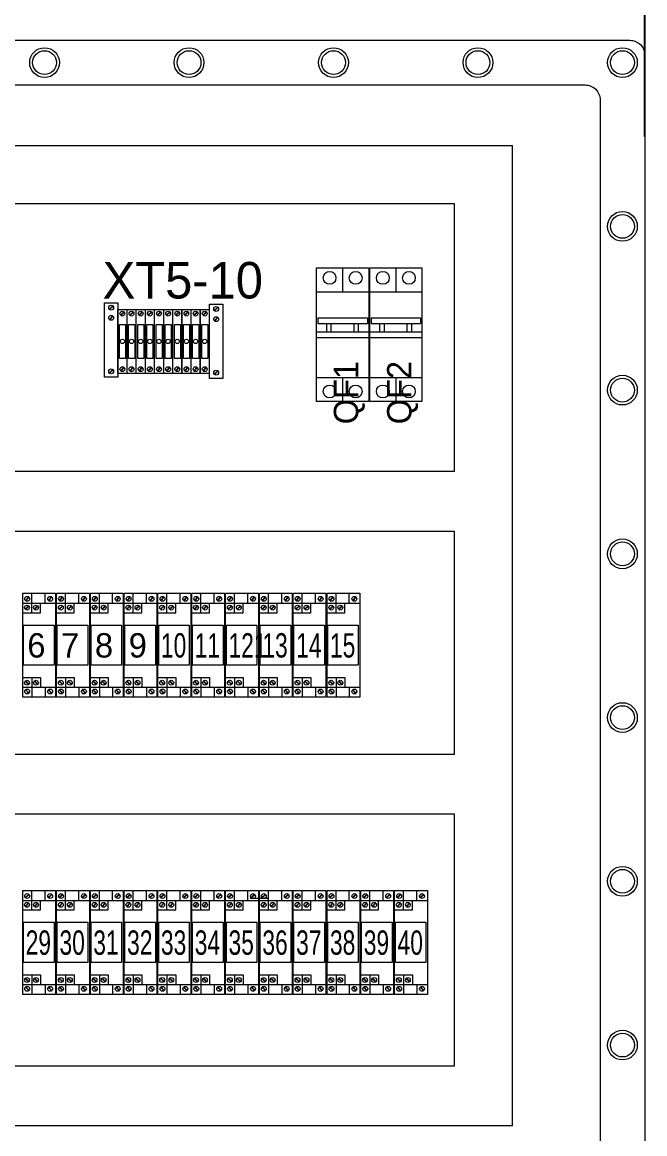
# Model space of a CAD drawing. Header units: millimetres. Extents: x 32721 to 103787, y 57624 to 127312.
# Drawn here: x 38949 to 39367, y 59210 to 59957 of the extents above; entities that cross this region are included whole.
import ezdxf

# ---------------------------------------------------------------- set-up
doc = ezdxf.new("R2010")
doc.units = ezdxf.units.MM
doc.header["$LTSCALE"] = 10
doc.header["$PDSIZE"] = -5
doc.layers.get('Defpoints').update_dxf_attribs({"lineweight": 18})
doc.layers.add('1轮廓实线层', color=7, linetype='Continuous', lineweight=18)
doc.layers.add('6文字层', color=3, linetype='Continuous', lineweight=18)
doc.styles.add('TH_GBDIM', font='SIMYOU.TTF', dxfattribs={"width": 0.8})
doc.styles.add('样式 1', font='SIMYOU.TTF', dxfattribs={"width": 0.75})
doc.dimstyles.new('TH_GBDIM', dxfattribs={"dimtxt": 3, "dimasz": 2.5, "dimexe": 2, "dimexo": 0, "dimgap": 1.5, "dimtad": 1, "dimdec": 1, "dimzin": 0, "dimdsep": 46, "dimtxsty": 'TH_GBDIM', "dimcen": 2.5, "dimdle": 5, "dimclrd": 4, "dimclre": 4, "dimclrt": 3, "dimadec": 0, "dimazin": 0, "dimtfac": 0.714286, "dimtdec": 1, "dimtmove": 0, "dimatfit": 3, "dimfxl": 1, "dimtolj": 1, "dimarcsym": 0})

# ---------------------------------------------------------------- blocks, each defined once
blk = doc.blocks.new('*D7')
at = {"layer": '1轮廓实线层', "color": 4, "linetype": 'Continuous', "lineweight": -2, "transparency": 16777216}
for p, q in [((37967.23, 59904.95), (37967.23, 60001.91)), ((37969.73, 59999.91), (39364.73, 59999.91)), ((39367.23, 59880.34), (39367.23, 60001.91))]:
    blk.add_line(p, q, dxfattribs=at)
at = {"layer": '1轮廓实线层', "color": 4, "transparency": 16777216}
for points in [[(37969.73, 60000.32), (37969.73, 59999.49), (37967.23, 59999.91)], [(39364.73, 60000.32), (39364.73, 59999.49), (39367.23, 59999.91)]]:
    blk.add_solid(points, dxfattribs=at)
at = {"layer": 'Defpoints', "color": 0, "transparency": 16777216}
for p in [(39367.23, 59999.91), (37967.23, 59904.95), (39367.23, 59880.34)]:
    blk.add_point(p, dxfattribs=at)
at = {"layer": '1轮廓实线层', "color": 3, "transparency": 16777216, "insert": (38667.23, 60026.41), "char_height": 50, "width": 322.6667, "attachment_point": 5, "style": 'TH_GBDIM'}
blk.add_mtext('\\A1;1400.0', dxfattribs=at)

msp = doc.modelspace()

# ---------------------------------------------------------------- linework, layer by layer
at = {"layer": '1轮廓实线层'}
for p, q in [((37977.23, 59944.95), (39357.23, 59944.95)), ((38007.23, 59914.95), (39327.23, 59914.95)), ((38056.01, 59874.21), (39278.44, 59874.21)), ((39278.44, 59215.68), (39278.44, 59874.21)), ((38095.03, 59835.22), (39239.42, 59835.22)), ((39239.42, 59655.21), (39239.42, 59835.22)), ((39146.86, 59792.19), (39164.36, 59792.19)), ((39146.86, 59702.19), (39146.86, 59792.19)), ((39164.36, 59792.19), (39181.86, 59792.19)), ((39164.36, 59792.19), (39164.36, 59776.04)), ((39181.86, 59792.19), (39181.86, 59702.19)), ((39182.62, 59792.19), (39200.12, 59792.19)), ((39182.62, 59702.19), (39182.62, 59792.19)), ((39200.12, 59792.19), (39217.62, 59792.19)), ((39200.12, 59792.19), (39200.12, 59776.04)), ((39217.62, 59792.19), (39217.62, 59702.19)), ((39146.86, 59776.04), (39181.86, 59776.04)), ((39182.62, 59776.04), (39217.62, 59776.04)), ((39147.77, 59758.6), (39180.96, 59758.6)), ((39147.77, 59758.6), (39147.77, 59754.64)), ((39147.77, 59754.64), (39180.96, 59754.64)), ((39153.68, 59749.17), (39153.68, 59754.64)), ((39156.7, 59749.17), (39156.7, 59754.64)), ((39172.03, 59749.17), (39172.03, 59754.64)), ((39175.04, 59749.17), (39175.04, 59754.64)), ((39180.96, 59758.6), (39180.96, 59754.64)), ((39183.52, 59758.6), (39216.71, 59758.6)), ((39183.52, 59758.6), (39183.52, 59754.64)), ((39183.52, 59754.64), (39216.71, 59754.64)), ((39189.44, 59749.17), (39189.44, 59754.64)), ((39192.45, 59749.17), (39192.45, 59754.64)), ((39207.78, 59749.17), (39207.78, 59754.64)), ((39210.8, 59749.17), (39210.8, 59754.64)), ((39216.71, 59758.6), (39216.71, 59754.64)), ((39146.86, 59749.17), (39181.86, 59749.17)), ((39182.62, 59749.17), (39217.62, 59749.17)), ((39146.86, 59745.21), (39181.86, 59745.21)), ((39182.62, 59745.21), (39217.62, 59745.21)), ((39146.86, 59718.34), (39181.86, 59718.34)), ((39164.36, 59718.34), (39164.36, 59702.19)), ((39182.62, 59718.34), (39217.62, 59718.34)), ((39200.12, 59718.34), (39200.12, 59702.19)), ((39164.36, 59702.19), (39146.86, 59702.19)), ((39181.86, 59702.19), (39164.36, 59702.19)), ((39200.12, 59702.19), (39182.62, 59702.19)), ((39217.62, 59702.19), (39200.12, 59702.19)), ((39239.42, 59655.21), (38095.03, 59655.21)), ((38095.01, 59615.21), (39239.44, 59615.21)), ((39239.44, 59465.21), (39239.44, 59615.21)), ((39239.44, 59465.21), (38095.01, 59465.21)), ((38095.01, 59425.21), (39239.44, 59425.21)), ((39239.44, 59255.67), (39239.44, 59425.21)), ((39239.44, 59255.67), (38095.01, 59255.67)), ((39278.44, 59215.68), (38056.01, 59215.68))]:
    msp.add_line(p, q, dxfattribs=at)
at = {"layer": '1轮廓实线层', "lineweight": 13}
for p, q in [((39004.48, 59768.58), (39013.48, 59768.58)), ((39004.48, 59718.58), (39004.48, 59768.58)), ((39013.48, 59768.58), (39013.48, 59718.58)), ((39007.73, 59764.31), (39010.03, 59766.61)), ((39007.93, 59764.11), (39010.23, 59766.41)), ((39013.48, 59764.18), (39019.48, 59764.18)), ((39013.48, 59721.18), (39013.48, 59764.18)), ((39015.23, 59760.28), (39017.53, 59762.58)), ((39015.43, 59760.08), (39017.73, 59762.38)), ((39019.48, 59764.18), (39019.48, 59721.18)), ((39019.62, 59764.18), (39025.62, 59764.18)), ((39019.62, 59721.18), (39019.62, 59764.18)), ((39021.37, 59760.28), (39023.67, 59762.58)), ((39021.57, 59760.08), (39023.87, 59762.38)), ((39025.62, 59764.18), (39025.62, 59721.18)), ((39025.76, 59764.18), (39031.76, 59764.18)), ((39025.76, 59721.18), (39025.76, 59764.18)), ((39027.52, 59760.28), (39029.81, 59762.58)), ((39027.72, 59760.08), (39030.01, 59762.38)), ((39031.76, 59764.18), (39031.76, 59721.18)), ((39031.91, 59764.18), (39037.91, 59764.18)), ((39031.91, 59721.18), (39031.91, 59764.18)), ((39033.66, 59760.28), (39035.96, 59762.58)), ((39033.86, 59760.08), (39036.16, 59762.38)), ((39037.91, 59764.18), (39037.91, 59721.18)), ((39038.05, 59764.18), (39044.05, 59764.18)), ((39038.05, 59721.18), (39038.05, 59764.18)), ((39039.8, 59760.28), (39042.1, 59762.58)), ((39040, 59760.08), (39042.3, 59762.38)), ((39044.05, 59764.18), (39044.05, 59721.18)), ((39044.2, 59764.18), (39050.2, 59764.18)), ((39044.2, 59721.18), (39044.2, 59764.18)), ((39045.95, 59760.28), (39048.24, 59762.58)), ((39046.15, 59760.08), (39048.45, 59762.38)), ((39050.2, 59764.18), (39050.2, 59721.18)), ((39050.34, 59764.18), (39056.34, 59764.18)), ((39050.34, 59721.18), (39050.34, 59764.18)), ((39052.09, 59760.28), (39054.39, 59762.58)), ((39052.29, 59760.08), (39054.59, 59762.38)), ((39056.34, 59764.18), (39056.34, 59721.18)), ((39056.48, 59764.18), (39062.48, 59764.18)), ((39056.48, 59721.18), (39056.48, 59764.18)), ((39058.23, 59760.28), (39060.53, 59762.58)), ((39058.43, 59760.08), (39060.73, 59762.38)), ((39062.48, 59764.18), (39062.48, 59721.18)), ((39062.63, 59764.18), (39068.63, 59764.18)), ((39062.63, 59721.18), (39062.63, 59764.18)), ((39064.38, 59760.28), (39066.67, 59762.58)), ((39064.58, 59760.08), (39066.88, 59762.38)), ((39068.63, 59764.18), (39068.63, 59721.18)), ((39068.77, 59764.18), (39074.77, 59764.18)), ((39068.77, 59721.18), (39068.77, 59764.18)), ((39070.52, 59760.28), (39072.82, 59762.58)), ((39070.72, 59760.08), (39073.02, 59762.38)), ((39074.77, 59764.18), (39074.77, 59721.18)), ((39074.91, 59767.68), (39083.91, 59767.68)), ((39074.91, 59717.68), (39074.91, 59767.68)), ((39074.91, 59721.18), (39074.91, 59764.18)), ((39078.16, 59763.41), (39080.46, 59765.71)), ((39078.36, 59763.21), (39080.66, 59765.51)), ((39083.91, 59767.68), (39083.91, 59717.68)), ((39007.73, 59757.44), (39010.03, 59759.74)), ((39007.93, 59757.24), (39010.23, 59759.54)), ((39078.16, 59756.54), (39080.46, 59758.84)), ((39078.36, 59756.34), (39080.66, 59758.64)), ((39007.73, 59721.49), (39010.03, 59723.79)), ((39007.93, 59721.29), (39010.23, 59723.59)), ((39015.23, 59722.99), (39017.53, 59725.28)), ((39015.43, 59722.78), (39017.73, 59725.08)), ((39021.37, 59722.99), (39023.67, 59725.28)), ((39021.57, 59722.78), (39023.87, 59725.08)), ((39027.52, 59722.99), (39029.81, 59725.28)), ((39027.72, 59722.78), (39030.01, 59725.08)), ((39033.66, 59722.99), (39035.96, 59725.28)), ((39033.86, 59722.78), (39036.16, 59725.08)), ((39039.8, 59722.99), (39042.1, 59725.28)), ((39040, 59722.78), (39042.3, 59725.08)), ((39045.95, 59722.99), (39048.24, 59725.28)), ((39046.15, 59722.78), (39048.45, 59725.08)), ((39052.09, 59722.99), (39054.39, 59725.28)), ((39052.29, 59722.78), (39054.59, 59725.08)), ((39058.23, 59722.99), (39060.53, 59725.28)), ((39058.43, 59722.78), (39060.73, 59725.08)), ((39064.38, 59722.99), (39066.67, 59725.28)), ((39064.58, 59722.78), (39066.88, 59725.08)), ((39070.52, 59722.99), (39072.82, 59725.28)), ((39070.72, 59722.78), (39073.02, 59725.08)), ((39013.48, 59718.58), (39004.48, 59718.58)), ((39019.48, 59721.18), (39013.48, 59721.18)), ((39025.62, 59721.18), (39019.62, 59721.18)), ((39031.76, 59721.18), (39025.76, 59721.18)), ((39037.91, 59721.18), (39031.91, 59721.18)), ((39044.05, 59721.18), (39038.05, 59721.18)), ((39050.2, 59721.18), (39044.2, 59721.18)), ((39056.34, 59721.18), (39050.34, 59721.18)), ((39062.48, 59721.18), (39056.48, 59721.18)), ((39068.63, 59721.18), (39062.63, 59721.18)), ((39074.77, 59721.18), (39068.77, 59721.18)), ((39083.91, 59717.68), (39074.91, 59717.68)), ((39078.16, 59720.6), (39080.46, 59722.89)), ((39078.36, 59720.39), (39080.66, 59722.69)), ((38949.59, 59573.59), (38971.59, 59573.59)), ((38949.59, 59503.59), (38949.59, 59573.59)), ((38949.59, 59566.75), (38971.59, 59566.75)), ((38951.32, 59568.68), (38953.62, 59570.98)), ((38951.52, 59568.48), (38953.82, 59570.77)), ((38955.62, 59567.9), (38955.62, 59573.59)), ((38955.62, 59560.4), (38955.62, 59567.9)), ((38961.46, 59560.4), (38961.46, 59566.75)), ((38964.54, 59566.75), (38964.54, 59573.59)), ((38966.7, 59568.68), (38969, 59570.98)), ((38966.9, 59568.48), (38969.2, 59570.77)), ((38971.59, 59573.59), (38971.59, 59503.59)), ((38972.29, 59573.59), (38994.29, 59573.59)), ((38972.29, 59503.59), (38972.29, 59573.59)), ((38972.29, 59566.75), (38994.29, 59566.75)), ((38974.02, 59568.68), (38976.32, 59570.98)), ((38974.22, 59568.48), (38976.52, 59570.77)), ((38978.32, 59567.9), (38978.32, 59573.59)), ((38978.32, 59560.4), (38978.32, 59567.9)), ((38984.16, 59560.4), (38984.16, 59566.75)), ((38987.24, 59566.75), (38987.24, 59573.59)), ((38989.4, 59568.68), (38991.7, 59570.98)), ((38989.6, 59568.48), (38991.9, 59570.77)), ((38994.29, 59573.59), (38994.29, 59503.59)), ((38994.99, 59573.59), (39016.99, 59573.59)), ((38994.99, 59503.59), (38994.99, 59573.59)), ((38994.99, 59566.75), (39016.99, 59566.75)), ((38996.72, 59568.68), (38999.02, 59570.98)), ((38996.92, 59568.48), (38999.22, 59570.77)), ((39001.02, 59567.9), (39001.02, 59573.59)), ((39001.02, 59560.4), (39001.02, 59567.9)), ((39006.86, 59560.4), (39006.86, 59566.75)), ((39009.94, 59566.75), (39009.94, 59573.59)), ((39012.1, 59568.68), (39014.4, 59570.98)), ((39012.3, 59568.48), (39014.6, 59570.77)), ((39016.99, 59573.59), (39016.99, 59503.59)), ((39017.69, 59573.59), (39039.69, 59573.59)), ((39017.69, 59503.59), (39017.69, 59573.59)), ((39017.69, 59566.75), (39039.69, 59566.75)), ((39019.42, 59568.68), (39021.72, 59570.98)), ((39019.62, 59568.48), (39021.92, 59570.77)), ((39023.72, 59567.9), (39023.72, 59573.59)), ((39023.72, 59560.4), (39023.72, 59567.9)), ((39029.56, 59560.4), (39029.56, 59566.75)), ((39032.64, 59566.75), (39032.64, 59573.59)), ((39034.8, 59568.68), (39037.1, 59570.98)), ((39035, 59568.48), (39037.3, 59570.77)), ((39039.69, 59573.59), (39039.69, 59503.59)), ((39040.39, 59573.59), (39062.39, 59573.59)), ((39040.39, 59503.59), (39040.39, 59573.59)), ((39040.39, 59566.75), (39062.39, 59566.75)), ((39042.12, 59568.68), (39044.42, 59570.98)), ((39042.32, 59568.48), (39044.62, 59570.77)), ((39046.42, 59567.9), (39046.42, 59573.59)), ((39046.42, 59560.4), (39046.42, 59567.9)), ((39052.26, 59560.4), (39052.26, 59566.75)), ((39055.34, 59566.75), (39055.34, 59573.59)), ((39057.5, 59568.68), (39059.8, 59570.98)), ((39057.71, 59568.48), (39060, 59570.77)), ((39062.39, 59573.59), (39062.39, 59503.59)), ((39063.09, 59573.59), (39085.09, 59573.59)), ((39063.09, 59503.59), (39063.09, 59573.59)), ((39063.09, 59566.75), (39085.09, 59566.75)), ((39064.82, 59568.68), (39067.12, 59570.98)), ((39065.03, 59568.48), (39067.32, 59570.77)), ((39069.12, 59567.9), (39069.12, 59573.59)), ((39069.12, 59560.4), (39069.12, 59567.9)), ((39074.96, 59560.4), (39074.96, 59566.75)), ((39078.04, 59566.75), (39078.04, 59573.59)), ((39080.2, 59568.68), (39082.5, 59570.98)), ((39080.41, 59568.48), (39082.7, 59570.77)), ((39085.09, 59573.59), (39085.09, 59503.59)), ((39085.79, 59573.59), (39107.79, 59573.59)), ((39085.79, 59503.59), (39085.79, 59573.59)), ((39085.79, 59566.75), (39107.79, 59566.75)), ((39087.52, 59568.68), (39089.82, 59570.98)), ((39087.73, 59568.48), (39090.02, 59570.77)), ((39091.82, 59567.9), (39091.82, 59573.59)), ((39091.82, 59560.4), (39091.82, 59567.9)), ((39097.66, 59560.4), (39097.66, 59566.75)), ((39100.74, 59566.75), (39100.74, 59573.59)), ((39102.9, 59568.68), (39105.2, 59570.98)), ((39103.11, 59568.48), (39105.4, 59570.77)), ((39107.79, 59573.59), (39107.79, 59503.59)), ((39108.49, 59573.59), (39130.49, 59573.59)), ((39108.49, 59503.59), (39108.49, 59573.59)), ((39108.49, 59566.75), (39130.49, 59566.75)), ((39110.22, 59568.68), (39112.52, 59570.98)), ((39110.43, 59568.48), (39112.72, 59570.77)), ((39114.53, 59567.9), (39114.53, 59573.59)), ((39114.53, 59560.4), (39114.53, 59567.9)), ((39120.36, 59560.4), (39120.36, 59566.75)), ((39123.44, 59566.75), (39123.44, 59573.59)), ((39125.61, 59568.68), (39127.9, 59570.98)), ((39125.81, 59568.48), (39128.1, 59570.77)), ((39130.49, 59573.59), (39130.49, 59503.59)), ((39131.19, 59573.59), (39153.19, 59573.59)), ((39131.19, 59503.59), (39131.19, 59573.59)), ((39131.19, 59566.75), (39153.19, 59566.75)), ((39132.92, 59568.68), (39135.22, 59570.98)), ((39133.13, 59568.48), (39135.42, 59570.77)), ((39137.23, 59567.9), (39137.23, 59573.59)), ((39137.23, 59560.4), (39137.23, 59567.9)), ((39143.07, 59560.4), (39143.07, 59566.75)), ((39146.14, 59566.75), (39146.14, 59573.59)), ((39148.31, 59568.68), (39150.6, 59570.98)), ((39148.51, 59568.48), (39150.81, 59570.77)), ((39153.19, 59573.59), (39153.19, 59503.59)), ((39153.89, 59573.59), (39175.89, 59573.59)), ((39153.89, 59503.59), (39153.89, 59573.59)), ((39153.89, 59566.75), (39175.89, 59566.75)), ((39155.63, 59568.68), (39157.92, 59570.98)), ((39155.83, 59568.48), (39158.13, 59570.77)), ((39159.93, 59567.9), (39159.93, 59573.59)), ((39159.93, 59560.4), (39159.93, 59567.9)), ((39165.77, 59560.4), (39165.77, 59566.75)), ((39168.84, 59566.75), (39168.84, 59573.59)), ((39171.01, 59568.68), (39173.3, 59570.98)), ((39171.21, 59568.48), (39173.51, 59570.77)), ((39175.89, 59573.59), (39175.89, 59503.59)), ((38949.59, 59560.4), (38961.46, 59560.4)), ((38951.17, 59562.78), (38953.47, 59565.07)), ((38951.38, 59562.57), (38953.67, 59564.87)), ((38957.23, 59562.78), (38959.53, 59565.07)), ((38957.44, 59562.57), (38959.73, 59564.87)), ((38972.29, 59560.4), (38984.16, 59560.4)), ((38973.87, 59562.78), (38976.17, 59565.07)), ((38974.08, 59562.57), (38976.37, 59564.87)), ((38979.94, 59562.78), (38982.23, 59565.07)), ((38980.14, 59562.57), (38982.44, 59564.87)), ((38994.99, 59560.4), (39006.86, 59560.4)), ((38996.57, 59562.78), (38998.87, 59565.07)), ((38996.78, 59562.57), (38999.07, 59564.87)), ((39002.64, 59562.78), (39004.93, 59565.07)), ((39002.84, 59562.57), (39005.14, 59564.87)), ((39017.69, 59560.4), (39029.56, 59560.4)), ((39019.27, 59562.78), (39021.57, 59565.07)), ((39019.48, 59562.57), (39021.77, 59564.87)), ((39025.34, 59562.78), (39027.63, 59565.07)), ((39025.54, 59562.57), (39027.84, 59564.87)), ((39040.39, 59560.4), (39052.26, 59560.4)), ((39041.98, 59562.78), (39044.27, 59565.07)), ((39042.18, 59562.57), (39044.48, 59564.87)), ((39048.04, 59562.78), (39050.34, 59565.07)), ((39048.24, 59562.57), (39050.54, 59564.87)), ((39063.09, 59560.4), (39074.96, 59560.4)), ((39064.68, 59562.78), (39066.97, 59565.07)), ((39064.88, 59562.57), (39067.18, 59564.87)), ((39070.74, 59562.78), (39073.04, 59565.07)), ((39070.94, 59562.57), (39073.24, 59564.87)), ((39085.79, 59560.4), (39097.66, 59560.4)), ((39087.38, 59562.78), (39089.67, 59565.07)), ((39087.58, 59562.57), (39089.88, 59564.87)), ((39093.44, 59562.78), (39095.74, 59565.07)), ((39093.64, 59562.57), (39095.94, 59564.87)), ((39108.49, 59560.4), (39120.36, 59560.4)), ((39110.08, 59562.78), (39112.38, 59565.07)), ((39110.28, 59562.57), (39112.58, 59564.87)), ((39116.14, 59562.78), (39118.44, 59565.07)), ((39116.34, 59562.57), (39118.64, 59564.87)), ((39131.19, 59560.4), (39143.07, 59560.4)), ((39132.78, 59562.78), (39135.08, 59565.07)), ((39132.98, 59562.57), (39135.28, 59564.87)), ((39138.84, 59562.78), (39141.14, 59565.07)), ((39139.04, 59562.57), (39141.34, 59564.87)), ((39153.89, 59560.4), (39165.77, 59560.4)), ((39155.48, 59562.78), (39157.78, 59565.07)), ((39155.68, 59562.57), (39157.98, 59564.87)), ((39161.54, 59562.78), (39163.84, 59565.07)), ((39161.74, 59562.57), (39164.04, 59564.87)), ((38949.59, 59516.77), (38961.46, 59516.77)), ((38951.17, 59514.39), (38953.47, 59512.1)), ((38951.38, 59514.6), (38953.67, 59512.3)), ((38955.62, 59516.77), (38955.62, 59509.27)), ((38957.23, 59514.39), (38959.53, 59512.1)), ((38957.44, 59514.6), (38959.73, 59512.3)), ((38961.46, 59516.77), (38961.46, 59510.42)), ((38972.29, 59516.77), (38984.16, 59516.77)), ((38973.87, 59514.39), (38976.17, 59512.1)), ((38974.08, 59514.6), (38976.37, 59512.3)), ((38978.32, 59516.77), (38978.32, 59509.27)), ((38979.94, 59514.39), (38982.23, 59512.1)), ((38980.14, 59514.6), (38982.44, 59512.3)), ((38984.16, 59516.77), (38984.16, 59510.42)), ((38994.99, 59516.77), (39006.86, 59516.77)), ((38996.57, 59514.39), (38998.87, 59512.1)), ((38996.78, 59514.6), (38999.07, 59512.3)), ((39001.02, 59516.77), (39001.02, 59509.27)), ((39002.64, 59514.39), (39004.93, 59512.1)), ((39002.84, 59514.6), (39005.14, 59512.3)), ((39006.86, 59516.77), (39006.86, 59510.42)), ((39017.69, 59516.77), (39029.56, 59516.77)), ((39019.27, 59514.39), (39021.57, 59512.1)), ((39019.48, 59514.6), (39021.77, 59512.3)), ((39023.72, 59516.77), (39023.72, 59509.27)), ((39025.34, 59514.39), (39027.63, 59512.1)), ((39025.54, 59514.6), (39027.84, 59512.3)), ((39029.56, 59516.77), (39029.56, 59510.42)), ((39040.39, 59516.77), (39052.26, 59516.77)), ((39041.98, 59514.39), (39044.27, 59512.1)), ((39042.18, 59514.6), (39044.48, 59512.3)), ((39046.42, 59516.77), (39046.42, 59509.27)), ((39048.04, 59514.39), (39050.34, 59512.1)), ((39048.24, 59514.6), (39050.54, 59512.3)), ((39052.26, 59516.77), (39052.26, 59510.42)), ((39063.09, 59516.77), (39074.96, 59516.77)), ((39064.68, 59514.39), (39066.97, 59512.1)), ((39064.88, 59514.6), (39067.18, 59512.3)), ((39069.12, 59516.77), (39069.12, 59509.27)), ((39070.74, 59514.39), (39073.04, 59512.1)), ((39070.94, 59514.6), (39073.24, 59512.3)), ((39074.96, 59516.77), (39074.96, 59510.42)), ((39085.79, 59516.77), (39097.66, 59516.77)), ((39087.38, 59514.39), (39089.67, 59512.1)), ((39087.58, 59514.6), (39089.88, 59512.3)), ((39091.82, 59516.77), (39091.82, 59509.27)), ((39093.44, 59514.39), (39095.74, 59512.1)), ((39093.64, 59514.6), (39095.94, 59512.3)), ((39097.66, 59516.77), (39097.66, 59510.42)), ((39108.49, 59516.77), (39120.36, 59516.77)), ((39110.08, 59514.39), (39112.38, 59512.1)), ((39110.28, 59514.6), (39112.58, 59512.3)), ((39114.53, 59516.77), (39114.53, 59509.27)), ((39116.14, 59514.39), (39118.44, 59512.1)), ((39116.34, 59514.6), (39118.64, 59512.3)), ((39120.36, 59516.77), (39120.36, 59510.42)), ((39131.19, 59516.77), (39143.07, 59516.77)), ((39132.78, 59514.39), (39135.08, 59512.1)), ((39132.98, 59514.6), (39135.28, 59512.3)), ((39137.23, 59516.77), (39137.23, 59509.27)), ((39138.84, 59514.39), (39141.14, 59512.1)), ((39139.04, 59514.6), (39141.34, 59512.3)), ((39143.07, 59516.77), (39143.07, 59510.42)), ((39153.89, 59516.77), (39165.77, 59516.77)), ((39155.48, 59514.39), (39157.78, 59512.1)), ((39155.68, 59514.6), (39157.98, 59512.3)), ((39159.93, 59516.77), (39159.93, 59509.27)), ((39161.54, 59514.39), (39163.84, 59512.1)), ((39161.74, 59514.6), (39164.04, 59512.3)), ((39165.77, 59516.77), (39165.77, 59510.42)), ((38949.59, 59510.42), (38971.59, 59510.42)), ((38951.32, 59508.49), (38953.62, 59506.19)), ((38951.52, 59508.69), (38953.82, 59506.4)), ((38955.62, 59509.27), (38955.62, 59503.59)), ((38964.54, 59510.42), (38964.54, 59503.59)), ((38966.7, 59508.49), (38969, 59506.19)), ((38966.9, 59508.69), (38969.2, 59506.4)), ((38972.29, 59510.42), (38994.29, 59510.42)), ((38974.02, 59508.49), (38976.32, 59506.19)), ((38974.22, 59508.69), (38976.52, 59506.4)), ((38978.32, 59509.27), (38978.32, 59503.59)), ((38987.24, 59510.42), (38987.24, 59503.59)), ((38989.4, 59508.49), (38991.7, 59506.19)), ((38989.6, 59508.69), (38991.9, 59506.4)), ((38994.99, 59510.42), (39016.99, 59510.42)), ((38996.72, 59508.49), (38999.02, 59506.19)), ((38996.92, 59508.69), (38999.22, 59506.4)), ((39001.02, 59509.27), (39001.02, 59503.59)), ((39009.94, 59510.42), (39009.94, 59503.59)), ((39012.1, 59508.49), (39014.4, 59506.19)), ((39012.3, 59508.69), (39014.6, 59506.4)), ((39017.69, 59510.42), (39039.69, 59510.42)), ((39019.42, 59508.49), (39021.72, 59506.19)), ((39019.62, 59508.69), (39021.92, 59506.4)), ((39023.72, 59509.27), (39023.72, 59503.59)), ((39032.64, 59510.42), (39032.64, 59503.59)), ((39034.8, 59508.49), (39037.1, 59506.19)), ((39035, 59508.69), (39037.3, 59506.4)), ((39040.39, 59510.42), (39062.39, 59510.42)), ((39042.12, 59508.49), (39044.42, 59506.19)), ((39042.32, 59508.69), (39044.62, 59506.4)), ((39046.42, 59509.27), (39046.42, 59503.59)), ((39055.34, 59510.42), (39055.34, 59503.59)), ((39057.5, 59508.49), (39059.8, 59506.19)), ((39057.71, 59508.69), (39060, 59506.4)), ((39063.09, 59510.42), (39085.09, 59510.42)), ((39064.82, 59508.49), (39067.12, 59506.19)), ((39065.03, 59508.69), (39067.32, 59506.4)), ((39069.12, 59509.27), (39069.12, 59503.59)), ((39078.04, 59510.42), (39078.04, 59503.59)), ((39080.2, 59508.49), (39082.5, 59506.19)), ((39080.41, 59508.69), (39082.7, 59506.4)), ((39085.79, 59510.42), (39107.79, 59510.42)), ((39087.52, 59508.49), (39089.82, 59506.19)), ((39087.73, 59508.69), (39090.02, 59506.4)), ((39091.82, 59509.27), (39091.82, 59503.59)), ((39100.74, 59510.42), (39100.74, 59503.59)), ((39102.9, 59508.49), (39105.2, 59506.19)), ((39103.11, 59508.69), (39105.4, 59506.4)), ((39108.49, 59510.42), (39130.49, 59510.42)), ((39110.22, 59508.49), (39112.52, 59506.19)), ((39110.43, 59508.69), (39112.72, 59506.4)), ((39114.53, 59509.27), (39114.53, 59503.59)), ((39123.44, 59510.42), (39123.44, 59503.59)), ((39125.61, 59508.49), (39127.9, 59506.19)), ((39125.81, 59508.69), (39128.1, 59506.4)), ((39131.19, 59510.42), (39153.19, 59510.42)), ((39132.92, 59508.49), (39135.22, 59506.19)), ((39133.13, 59508.69), (39135.42, 59506.4)), ((39137.23, 59509.27), (39137.23, 59503.59)), ((39146.14, 59510.42), (39146.14, 59503.59)), ((39148.31, 59508.49), (39150.6, 59506.19)), ((39148.51, 59508.69), (39150.81, 59506.4)), ((39153.89, 59510.42), (39175.89, 59510.42)), ((39155.63, 59508.49), (39157.92, 59506.19)), ((39155.83, 59508.69), (39158.13, 59506.4)), ((39159.93, 59509.27), (39159.93, 59503.59)), ((39168.84, 59510.42), (39168.84, 59503.59)), ((39171.01, 59508.49), (39173.3, 59506.19)), ((39171.21, 59508.69), (39173.51, 59506.4)), ((38971.59, 59503.59), (38949.59, 59503.59)), ((38994.29, 59503.59), (38972.29, 59503.59)), ((39016.99, 59503.59), (38994.99, 59503.59)), ((39039.69, 59503.59), (39017.69, 59503.59)), ((39062.39, 59503.59), (39040.39, 59503.59)), ((39085.09, 59503.59), (39063.09, 59503.59)), ((39107.79, 59503.59), (39085.79, 59503.59)), ((39130.49, 59503.59), (39108.49, 59503.59)), ((39153.19, 59503.59), (39131.19, 59503.59)), ((39175.89, 59503.59), (39153.89, 59503.59)), ((38949.59, 59373.89), (38971.59, 59373.89)), ((38949.59, 59303.89), (38949.59, 59373.89)), ((38955.62, 59368.21), (38955.62, 59373.89)), ((38964.54, 59367.06), (38964.54, 59373.89)), ((38971.59, 59373.89), (38971.59, 59303.89)), ((38972.29, 59373.89), (38994.29, 59373.89)), ((38972.29, 59303.89), (38972.29, 59373.89)), ((38978.32, 59368.21), (38978.32, 59373.89)), ((38987.24, 59367.06), (38987.24, 59373.89)), ((38994.29, 59373.89), (38994.29, 59303.89)), ((38994.99, 59373.89), (39016.99, 59373.89)), ((38994.99, 59303.89), (38994.99, 59373.89)), ((39001.02, 59368.21), (39001.02, 59373.89)), ((39009.94, 59367.06), (39009.94, 59373.89)), ((39016.99, 59373.89), (39016.99, 59303.89)), ((39017.69, 59373.89), (39039.69, 59373.89)), ((39017.69, 59303.89), (39017.69, 59373.89)), ((39023.72, 59368.21), (39023.72, 59373.89)), ((39032.64, 59367.06), (39032.64, 59373.89)), ((39039.69, 59373.89), (39039.69, 59303.89)), ((39040.39, 59373.89), (39062.39, 59373.89)), ((39040.39, 59303.89), (39040.39, 59373.89)), ((39046.42, 59368.21), (39046.42, 59373.89)), ((39055.34, 59367.06), (39055.34, 59373.89)), ((39062.39, 59373.89), (39062.39, 59303.89)), ((39063.09, 59373.89), (39085.09, 59373.89)), ((39063.09, 59303.89), (39063.09, 59373.89)), ((39069.12, 59368.21), (39069.12, 59373.89)), ((39078.04, 59367.06), (39078.04, 59373.89)), ((39085.09, 59373.89), (39085.09, 59303.89)), ((39085.79, 59373.89), (39107.79, 59373.89)), ((39085.79, 59303.89), (39085.79, 59373.89)), ((39091.82, 59368.21), (39091.82, 59373.89)), ((39100.74, 59367.06), (39100.74, 59373.89)), ((39107.79, 59373.89), (39107.79, 59303.89)), ((39108.49, 59373.89), (39130.49, 59373.89)), ((39108.49, 59303.89), (39108.49, 59373.89)), ((39114.53, 59368.21), (39114.53, 59373.89)), ((39123.44, 59367.06), (39123.44, 59373.89)), ((39130.49, 59373.89), (39130.49, 59303.89)), ((39131.19, 59373.89), (39153.19, 59373.89)), ((39131.19, 59303.89), (39131.19, 59373.89)), ((39137.23, 59368.21), (39137.23, 59373.89)), ((39146.14, 59367.06), (39146.14, 59373.89)), ((39153.19, 59373.89), (39153.19, 59303.89)), ((39153.89, 59373.89), (39175.89, 59373.89)), ((39153.89, 59303.89), (39153.89, 59373.89)), ((39159.93, 59368.21), (39159.93, 59373.89)), ((39168.84, 59367.06), (39168.84, 59373.89)), ((39175.89, 59373.89), (39175.89, 59303.89)), ((39176.59, 59373.89), (39198.59, 59373.89)), ((39176.59, 59303.89), (39176.59, 59373.89)), ((39182.63, 59368.21), (39182.63, 59373.89)), ((39191.54, 59367.06), (39191.54, 59373.89)), ((39198.59, 59373.89), (39198.59, 59303.89)), ((39199.29, 59373.89), (39221.29, 59373.89)), ((39199.29, 59303.89), (39199.29, 59373.89)), ((39205.33, 59368.21), (39205.33, 59373.89)), ((39214.24, 59367.06), (39214.24, 59373.89)), ((39221.29, 59373.89), (39221.29, 59303.89)), ((38949.59, 59367.06), (38971.59, 59367.06)), ((38951.17, 59363.08), (38953.47, 59365.38)), ((38951.32, 59368.99), (38953.62, 59371.28)), ((38951.38, 59362.88), (38953.67, 59365.18)), ((38951.52, 59368.78), (38953.82, 59371.08)), ((38955.62, 59360.71), (38955.62, 59368.21)), ((38957.23, 59363.08), (38959.53, 59365.38)), ((38957.44, 59362.88), (38959.73, 59365.18)), ((38961.46, 59360.71), (38961.46, 59367.06)), ((38966.7, 59368.99), (38969, 59371.28)), ((38966.9, 59368.78), (38969.2, 59371.08)), ((38972.29, 59367.06), (38994.29, 59367.06)), ((38973.87, 59363.08), (38976.17, 59365.38)), ((38974.02, 59368.99), (38976.32, 59371.28)), ((38974.08, 59362.88), (38976.37, 59365.18)), ((38974.22, 59368.78), (38976.52, 59371.08)), ((38978.32, 59360.71), (38978.32, 59368.21)), ((38979.94, 59363.08), (38982.23, 59365.38)), ((38980.14, 59362.88), (38982.44, 59365.18)), ((38984.16, 59360.71), (38984.16, 59367.06)), ((38989.4, 59368.99), (38991.7, 59371.28)), ((38989.6, 59368.78), (38991.9, 59371.08)), ((38994.99, 59367.06), (39016.99, 59367.06)), ((38996.57, 59363.08), (38998.87, 59365.38)), ((38996.72, 59368.99), (38999.02, 59371.28)), ((38996.78, 59362.88), (38999.07, 59365.18)), ((38996.92, 59368.78), (38999.22, 59371.08)), ((39001.02, 59360.71), (39001.02, 59368.21)), ((39002.64, 59363.08), (39004.93, 59365.38)), ((39002.84, 59362.88), (39005.14, 59365.18)), ((39006.86, 59360.71), (39006.86, 59367.06)), ((39012.1, 59368.99), (39014.4, 59371.28)), ((39012.3, 59368.78), (39014.6, 59371.08)), ((39017.69, 59367.06), (39039.69, 59367.06)), ((39019.27, 59363.08), (39021.57, 59365.38)), ((39019.42, 59368.99), (39021.72, 59371.28)), ((39019.48, 59362.88), (39021.77, 59365.18)), ((39019.62, 59368.78), (39021.92, 59371.08)), ((39023.72, 59360.71), (39023.72, 59368.21)), ((39025.34, 59363.08), (39027.63, 59365.38)), ((39025.54, 59362.88), (39027.84, 59365.18)), ((39029.56, 59360.71), (39029.56, 59367.06)), ((39034.8, 59368.99), (39037.1, 59371.28)), ((39035, 59368.78), (39037.3, 59371.08)), ((39040.39, 59367.06), (39062.39, 59367.06)), ((39041.98, 59363.08), (39044.27, 59365.38)), ((39042.12, 59368.99), (39044.42, 59371.28)), ((39042.18, 59362.88), (39044.48, 59365.18)), ((39042.32, 59368.78), (39044.62, 59371.08)), ((39046.42, 59360.71), (39046.42, 59368.21)), ((39048.04, 59363.08), (39050.34, 59365.38)), ((39048.24, 59362.88), (39050.54, 59365.18)), ((39052.26, 59360.71), (39052.26, 59367.06)), ((39057.5, 59368.99), (39059.8, 59371.28)), ((39057.71, 59368.78), (39060, 59371.08)), ((39063.09, 59367.06), (39085.09, 59367.06)), ((39064.68, 59363.08), (39066.97, 59365.38)), ((39064.82, 59368.99), (39067.12, 59371.28)), ((39064.88, 59362.88), (39067.18, 59365.18)), ((39065.03, 59368.78), (39067.32, 59371.08)), ((39069.12, 59360.71), (39069.12, 59368.21)), ((39070.74, 59363.08), (39073.04, 59365.38)), ((39070.94, 59362.88), (39073.24, 59365.18)), ((39074.96, 59360.71), (39074.96, 59367.06)), ((39080.2, 59368.99), (39082.5, 59371.28)), ((39080.41, 59368.78), (39082.7, 59371.08)), ((39085.79, 59367.06), (39107.79, 59367.06)), ((39087.38, 59363.08), (39089.67, 59365.38)), ((39087.52, 59368.99), (39089.82, 59371.28)), ((39087.58, 59362.88), (39089.88, 59365.18)), ((39087.73, 59368.78), (39090.02, 59371.08)), ((39091.82, 59360.71), (39091.82, 59368.21)), ((39093.44, 59363.08), (39095.74, 59365.38)), ((39093.64, 59362.88), (39095.94, 59365.18)), ((39097.66, 59360.71), (39097.66, 59367.06)), ((39111.2, 59368.35), (39102.2, 59368.35)), ((39102.9, 59368.99), (39105.2, 59371.28)), ((39103.11, 59368.78), (39105.4, 59371.08)), ((39112.44, 59368.35), (39103.44, 59368.35)), ((39114.48, 59368.35), (39105.48, 59368.35)), ((39108.49, 59367.06), (39130.49, 59367.06)), ((39110.08, 59363.08), (39112.38, 59365.38)), ((39110.22, 59368.99), (39112.52, 59371.28)), ((39110.28, 59362.88), (39112.58, 59365.18)), ((39110.43, 59368.78), (39112.72, 59371.08)), ((39114.53, 59360.71), (39114.53, 59368.21)), ((39116.14, 59363.08), (39118.44, 59365.38)), ((39116.34, 59362.88), (39118.64, 59365.18)), ((39120.36, 59360.71), (39120.36, 59367.06)), ((39125.61, 59368.99), (39127.9, 59371.28)), ((39125.81, 59368.78), (39128.1, 59371.08)), ((39131.19, 59367.06), (39153.19, 59367.06)), ((39132.78, 59363.08), (39135.08, 59365.38)), ((39132.92, 59368.99), (39135.22, 59371.28)), ((39132.98, 59362.88), (39135.28, 59365.18)), ((39133.13, 59368.78), (39135.42, 59371.08)), ((39137.23, 59360.71), (39137.23, 59368.21)), ((39138.84, 59363.08), (39141.14, 59365.38)), ((39139.04, 59362.88), (39141.34, 59365.18)), ((39143.07, 59360.71), (39143.07, 59367.06)), ((39148.31, 59368.99), (39150.6, 59371.28)), ((39148.51, 59368.78), (39150.81, 59371.08)), ((39153.89, 59367.06), (39175.89, 59367.06)), ((39155.48, 59363.08), (39157.78, 59365.38)), ((39155.63, 59368.99), (39157.92, 59371.28)), ((39155.68, 59362.88), (39157.98, 59365.18)), ((39155.83, 59368.78), (39158.13, 59371.08)), ((39159.93, 59360.71), (39159.93, 59368.21)), ((39161.54, 59363.08), (39163.84, 59365.38)), ((39161.74, 59362.88), (39164.04, 59365.18)), ((39165.77, 59360.71), (39165.77, 59367.06)), ((39171.01, 59368.99), (39173.3, 59371.28)), ((39171.21, 59368.78), (39173.51, 59371.08)), ((39176.59, 59367.06), (39198.59, 59367.06)), ((39178.18, 59363.08), (39180.48, 59365.38)), ((39178.33, 59368.99), (39180.62, 59371.28)), ((39178.38, 59362.88), (39180.68, 59365.18)), ((39178.53, 59368.78), (39180.83, 59371.08)), ((39182.63, 59360.71), (39182.63, 59368.21)), ((39184.24, 59363.08), (39186.54, 59365.38)), ((39184.44, 59362.88), (39186.74, 59365.18)), ((39188.47, 59360.71), (39188.47, 59367.06)), ((39193.71, 59368.99), (39196, 59371.28)), ((39193.91, 59368.78), (39196.21, 59371.08)), ((39199.29, 59367.06), (39221.29, 59367.06)), ((39200.88, 59363.08), (39203.18, 59365.38)), ((39201.03, 59368.99), (39203.32, 59371.28)), ((39201.08, 59362.88), (39203.38, 59365.18)), ((39201.23, 59368.78), (39203.53, 59371.08)), ((39205.33, 59360.71), (39205.33, 59368.21)), ((39206.94, 59363.08), (39209.24, 59365.38)), ((39207.14, 59362.88), (39209.44, 59365.18)), ((39211.17, 59360.71), (39211.17, 59367.06)), ((39216.41, 59368.99), (39218.71, 59371.28)), ((39216.61, 59368.78), (39218.91, 59371.08)), ((38949.59, 59360.71), (38961.46, 59360.71)), ((38972.29, 59360.71), (38984.16, 59360.71)), ((38994.99, 59360.71), (39006.86, 59360.71)), ((39017.69, 59360.71), (39029.56, 59360.71)), ((39040.39, 59360.71), (39052.26, 59360.71)), ((39063.09, 59360.71), (39074.96, 59360.71)), ((39085.79, 59360.71), (39097.66, 59360.71)), ((39108.49, 59360.71), (39120.36, 59360.71)), ((39131.19, 59360.71), (39143.07, 59360.71)), ((39153.89, 59360.71), (39165.77, 59360.71)), ((39176.59, 59360.71), (39188.47, 59360.71)), ((39199.29, 59360.71), (39211.17, 59360.71)), ((38949.59, 59317.07), (38961.46, 59317.07)), ((38951.17, 59314.7), (38953.47, 59312.4)), ((38951.38, 59314.9), (38953.67, 59312.61)), ((38955.62, 59317.07), (38955.62, 59309.58)), ((38957.23, 59314.7), (38959.53, 59312.4)), ((38957.44, 59314.9), (38959.73, 59312.61)), ((38961.46, 59317.07), (38961.46, 59310.73)), ((38972.29, 59317.07), (38984.16, 59317.07)), ((38973.87, 59314.7), (38976.17, 59312.4)), ((38974.08, 59314.9), (38976.37, 59312.61)), ((38978.32, 59317.07), (38978.32, 59309.58)), ((38979.94, 59314.7), (38982.23, 59312.4)), ((38980.14, 59314.9), (38982.44, 59312.61)), ((38984.16, 59317.07), (38984.16, 59310.73)), ((38994.99, 59317.07), (39006.86, 59317.07)), ((38996.57, 59314.7), (38998.87, 59312.4)), ((38996.78, 59314.9), (38999.07, 59312.61)), ((39001.02, 59317.07), (39001.02, 59309.58)), ((39002.64, 59314.7), (39004.93, 59312.4)), ((39002.84, 59314.9), (39005.14, 59312.61)), ((39006.86, 59317.07), (39006.86, 59310.73)), ((39017.69, 59317.07), (39029.56, 59317.07)), ((39019.27, 59314.7), (39021.57, 59312.4)), ((39019.48, 59314.9), (39021.77, 59312.61)), ((39023.72, 59317.07), (39023.72, 59309.58)), ((39025.34, 59314.7), (39027.63, 59312.4)), ((39025.54, 59314.9), (39027.84, 59312.61)), ((39029.56, 59317.07), (39029.56, 59310.73)), ((39040.39, 59317.07), (39052.26, 59317.07)), ((39041.98, 59314.7), (39044.27, 59312.4)), ((39042.18, 59314.9), (39044.48, 59312.61)), ((39046.42, 59317.07), (39046.42, 59309.58)), ((39048.04, 59314.7), (39050.34, 59312.4)), ((39048.24, 59314.9), (39050.54, 59312.61)), ((39052.26, 59317.07), (39052.26, 59310.73)), ((39063.09, 59317.07), (39074.96, 59317.07)), ((39064.68, 59314.7), (39066.97, 59312.4)), ((39064.88, 59314.9), (39067.18, 59312.61)), ((39069.12, 59317.07), (39069.12, 59309.58)), ((39070.74, 59314.7), (39073.04, 59312.4)), ((39070.94, 59314.9), (39073.24, 59312.61)), ((39074.96, 59317.07), (39074.96, 59310.73)), ((39085.79, 59317.07), (39097.66, 59317.07)), ((39087.38, 59314.7), (39089.67, 59312.4)), ((39087.58, 59314.9), (39089.88, 59312.61)), ((39091.82, 59317.07), (39091.82, 59309.58)), ((39093.44, 59314.7), (39095.74, 59312.4)), ((39093.64, 59314.9), (39095.94, 59312.61)), ((39097.66, 59317.07), (39097.66, 59310.73)), ((39108.49, 59317.07), (39120.36, 59317.07)), ((39110.08, 59314.7), (39112.38, 59312.4)), ((39110.28, 59314.9), (39112.58, 59312.61)), ((39114.53, 59317.07), (39114.53, 59309.58)), ((39116.14, 59314.7), (39118.44, 59312.4)), ((39116.34, 59314.9), (39118.64, 59312.61)), ((39120.36, 59317.07), (39120.36, 59310.73)), ((39131.19, 59317.07), (39143.07, 59317.07)), ((39132.78, 59314.7), (39135.08, 59312.4)), ((39132.98, 59314.9), (39135.28, 59312.61)), ((39137.23, 59317.07), (39137.23, 59309.58)), ((39138.84, 59314.7), (39141.14, 59312.4)), ((39139.04, 59314.9), (39141.34, 59312.61)), ((39143.07, 59317.07), (39143.07, 59310.73)), ((39153.89, 59317.07), (39165.77, 59317.07)), ((39155.48, 59314.7), (39157.78, 59312.4)), ((39155.68, 59314.9), (39157.98, 59312.61)), ((39159.93, 59317.07), (39159.93, 59309.58)), ((39161.54, 59314.7), (39163.84, 59312.4)), ((39161.74, 59314.9), (39164.04, 59312.61)), ((39165.77, 59317.07), (39165.77, 59310.73)), ((39176.59, 59317.07), (39188.47, 59317.07)), ((39178.18, 59314.7), (39180.48, 59312.4)), ((39178.38, 59314.9), (39180.68, 59312.61)), ((39182.63, 59317.07), (39182.63, 59309.58)), ((39184.24, 59314.7), (39186.54, 59312.4)), ((39184.44, 59314.9), (39186.74, 59312.61)), ((39188.47, 59317.07), (39188.47, 59310.73)), ((39199.29, 59317.07), (39211.17, 59317.07)), ((39200.88, 59314.7), (39203.18, 59312.4)), ((39201.08, 59314.9), (39203.38, 59312.61)), ((39205.33, 59317.07), (39205.33, 59309.58)), ((39206.94, 59314.7), (39209.24, 59312.4)), ((39207.14, 59314.9), (39209.44, 59312.61)), ((39211.17, 59317.07), (39211.17, 59310.73)), ((38949.59, 59310.73), (38971.59, 59310.73)), ((38951.32, 59308.8), (38953.62, 59306.5)), ((38951.52, 59309), (38953.82, 59306.7)), ((38955.62, 59309.58), (38955.62, 59303.89)), ((38964.54, 59310.73), (38964.54, 59303.89)), ((38966.7, 59308.8), (38969, 59306.5)), ((38966.9, 59309), (38969.2, 59306.7)), ((38972.29, 59310.73), (38994.29, 59310.73)), ((38974.02, 59308.8), (38976.32, 59306.5)), ((38974.22, 59309), (38976.52, 59306.7)), ((38978.32, 59309.58), (38978.32, 59303.89)), ((38987.24, 59310.73), (38987.24, 59303.89)), ((38989.4, 59308.8), (38991.7, 59306.5)), ((38989.6, 59309), (38991.9, 59306.7)), ((38994.99, 59310.73), (39016.99, 59310.73)), ((38996.72, 59308.8), (38999.02, 59306.5)), ((38996.92, 59309), (38999.22, 59306.7)), ((39001.02, 59309.58), (39001.02, 59303.89)), ((39009.94, 59310.73), (39009.94, 59303.89)), ((39012.1, 59308.8), (39014.4, 59306.5)), ((39012.3, 59309), (39014.6, 59306.7)), ((39017.69, 59310.73), (39039.69, 59310.73)), ((39019.42, 59308.8), (39021.72, 59306.5)), ((39019.62, 59309), (39021.92, 59306.7)), ((39023.72, 59309.58), (39023.72, 59303.89)), ((39032.64, 59310.73), (39032.64, 59303.89)), ((39034.8, 59308.8), (39037.1, 59306.5)), ((39035, 59309), (39037.3, 59306.7)), ((39040.39, 59310.73), (39062.39, 59310.73)), ((39042.12, 59308.8), (39044.42, 59306.5)), ((39042.32, 59309), (39044.62, 59306.7)), ((39046.42, 59309.58), (39046.42, 59303.89)), ((39055.34, 59310.73), (39055.34, 59303.89)), ((39057.5, 59308.8), (39059.8, 59306.5)), ((39057.71, 59309), (39060, 59306.7)), ((39063.09, 59310.73), (39085.09, 59310.73)), ((39064.82, 59308.8), (39067.12, 59306.5)), ((39065.03, 59309), (39067.32, 59306.7)), ((39069.12, 59309.58), (39069.12, 59303.89)), ((39078.04, 59310.73), (39078.04, 59303.89)), ((39080.2, 59308.8), (39082.5, 59306.5)), ((39080.41, 59309), (39082.7, 59306.7)), ((39085.79, 59310.73), (39107.79, 59310.73)), ((39087.52, 59308.8), (39089.82, 59306.5)), ((39087.73, 59309), (39090.02, 59306.7)), ((39091.82, 59309.58), (39091.82, 59303.89)), ((39100.74, 59310.73), (39100.74, 59303.89)), ((39102.9, 59308.8), (39105.2, 59306.5)), ((39103.11, 59309), (39105.4, 59306.7)), ((39108.49, 59310.73), (39130.49, 59310.73)), ((39110.22, 59308.8), (39112.52, 59306.5)), ((39110.43, 59309), (39112.72, 59306.7)), ((39114.53, 59309.58), (39114.53, 59303.89)), ((39123.44, 59310.73), (39123.44, 59303.89)), ((39125.61, 59308.8), (39127.9, 59306.5)), ((39125.81, 59309), (39128.1, 59306.7)), ((39131.19, 59310.73), (39153.19, 59310.73)), ((39132.92, 59308.8), (39135.22, 59306.5)), ((39133.13, 59309), (39135.42, 59306.7)), ((39137.23, 59309.58), (39137.23, 59303.89)), ((39146.14, 59310.73), (39146.14, 59303.89)), ((39148.31, 59308.8), (39150.6, 59306.5)), ((39148.51, 59309), (39150.81, 59306.7)), ((39153.89, 59310.73), (39175.89, 59310.73)), ((39155.63, 59308.8), (39157.92, 59306.5)), ((39155.83, 59309), (39158.13, 59306.7)), ((39159.93, 59309.58), (39159.93, 59303.89)), ((39168.84, 59310.73), (39168.84, 59303.89)), ((39171.01, 59308.8), (39173.3, 59306.5)), ((39171.21, 59309), (39173.51, 59306.7)), ((39176.59, 59310.73), (39198.59, 59310.73)), ((39178.33, 59308.8), (39180.62, 59306.5)), ((39178.53, 59309), (39180.83, 59306.7)), ((39182.63, 59309.58), (39182.63, 59303.89)), ((39191.54, 59310.73), (39191.54, 59303.89)), ((39193.71, 59308.8), (39196, 59306.5)), ((39193.91, 59309), (39196.21, 59306.7)), ((39199.29, 59310.73), (39221.29, 59310.73)), ((39201.03, 59308.8), (39203.32, 59306.5)), ((39201.23, 59309), (39203.53, 59306.7)), ((39205.33, 59309.58), (39205.33, 59303.89)), ((39214.24, 59310.73), (39214.24, 59303.89)), ((39216.41, 59308.8), (39218.71, 59306.5)), ((39216.61, 59309), (39218.91, 59306.7)), ((38971.59, 59303.89), (38949.59, 59303.89)), ((38994.29, 59303.89), (38972.29, 59303.89)), ((39016.99, 59303.89), (38994.99, 59303.89)), ((39039.69, 59303.89), (39017.69, 59303.89)), ((39062.39, 59303.89), (39040.39, 59303.89)), ((39085.09, 59303.89), (39063.09, 59303.89)), ((39107.79, 59303.89), (39085.79, 59303.89)), ((39130.49, 59303.89), (39108.49, 59303.89)), ((39153.19, 59303.89), (39131.19, 59303.89)), ((39175.89, 59303.89), (39153.89, 59303.89)), ((39198.59, 59303.89), (39176.59, 59303.89)), ((39221.29, 59303.89), (39199.29, 59303.89))]:
    msp.add_line(p, q, dxfattribs=at)
at = {"layer": '1轮廓实线层'}
for points in [[(39357.23, 59944.95, -0.414214), (39367.23, 59934.95), (39367.23, 59154.95, -0.414214), (39357.23, 59144.95)], [(39327.23, 59914.95, -0.414214), (39337.23, 59904.95), (39337.23, 59184.95, -0.414214), (39327.23, 59174.95)]]:
    msp.add_lwpolyline(points, format="xyb", dxfattribs=at)
at = {"layer": '1轮廓实线层', "lineweight": 13}
for points in [[(39014.51, 59754.01), (39018.59, 59754.01), (39018.59, 59731.26), (39014.51, 59731.26)], [(39020.66, 59754.01), (39024.74, 59754.01), (39024.74, 59731.26), (39020.66, 59731.26)], [(39026.8, 59754.01), (39030.88, 59754.01), (39030.88, 59731.26), (39026.8, 59731.26)], [(39032.94, 59754.01), (39037.02, 59754.01), (39037.02, 59731.26), (39032.94, 59731.26)], [(39039.09, 59754.01), (39043.17, 59754.01), (39043.17, 59731.26), (39039.09, 59731.26)], [(39045.23, 59754.01), (39049.31, 59754.01), (39049.31, 59731.26), (39045.23, 59731.26)], [(39051.37, 59754.01), (39055.45, 59754.01), (39055.45, 59731.26), (39051.37, 59731.26)], [(39057.52, 59754.01), (39061.6, 59754.01), (39061.6, 59731.26), (39057.52, 59731.26)], [(39063.66, 59754.01), (39067.74, 59754.01), (39067.74, 59731.26), (39063.66, 59731.26)], [(39069.8, 59754.01), (39073.88, 59754.01), (39073.88, 59731.26), (39069.8, 59731.26)], [(38950.07, 59552.1), (38970.59, 59552.1), (38970.59, 59525.07), (38950.07, 59525.07)], [(38972.77, 59552.1), (38993.29, 59552.1), (38993.29, 59525.07), (38972.77, 59525.07)], [(38995.47, 59552.1), (39015.99, 59552.1), (39015.99, 59525.07), (38995.47, 59525.07)], [(39018.18, 59552.1), (39038.69, 59552.1), (39038.69, 59525.07), (39018.18, 59525.07)], [(39040.88, 59552.1), (39061.39, 59552.1), (39061.39, 59525.07), (39040.88, 59525.07)], [(39063.58, 59552.1), (39084.09, 59552.1), (39084.09, 59525.07), (39063.58, 59525.07)], [(39086.28, 59552.1), (39106.79, 59552.1), (39106.79, 59525.07), (39086.28, 59525.07)], [(39108.98, 59552.1), (39129.49, 59552.1), (39129.49, 59525.07), (39108.98, 59525.07)], [(39131.68, 59552.1), (39152.19, 59552.1), (39152.19, 59525.07), (39131.68, 59525.07)], [(39154.38, 59552.1), (39174.89, 59552.1), (39174.89, 59525.07), (39154.38, 59525.07)], [(38950.07, 59352.41), (38970.59, 59352.41), (38970.59, 59325.38), (38950.07, 59325.38)], [(38972.77, 59352.41), (38993.29, 59352.41), (38993.29, 59325.38), (38972.77, 59325.38)], [(38995.47, 59352.41), (39015.99, 59352.41), (39015.99, 59325.38), (38995.47, 59325.38)], [(39018.18, 59352.41), (39038.69, 59352.41), (39038.69, 59325.38), (39018.18, 59325.38)], [(39040.88, 59352.41), (39061.39, 59352.41), (39061.39, 59325.38), (39040.88, 59325.38)], [(39063.58, 59352.41), (39084.09, 59352.41), (39084.09, 59325.38), (39063.58, 59325.38)], [(39086.28, 59352.41), (39106.79, 59352.41), (39106.79, 59325.38), (39086.28, 59325.38)], [(39108.98, 59352.41), (39129.49, 59352.41), (39129.49, 59325.38), (39108.98, 59325.38)], [(39131.68, 59352.41), (39152.19, 59352.41), (39152.19, 59325.38), (39131.68, 59325.38)], [(39154.38, 59352.41), (39174.89, 59352.41), (39174.89, 59325.38), (39154.38, 59325.38)], [(39177.08, 59352.41), (39197.59, 59352.41), (39197.59, 59325.38), (39177.08, 59325.38)], [(39199.78, 59352.41), (39220.29, 59352.41), (39220.29, 59325.38), (39199.78, 59325.38)]]:
    msp.add_lwpolyline(points, close=True, dxfattribs=at)
at = {"layer": '1轮廓实线层'}
for centre, radius in [((38964.23, 59929.95), 10), ((39061.23, 59929.95), 10), ((39158.23, 59929.95), 10), ((39255.23, 59929.95), 10), ((39352.23, 59929.95), 10), ((38964.23, 59929.95), 8), ((39061.23, 59929.95), 8), ((39158.23, 59929.95), 8), ((39255.23, 59929.95), 8), ((39352.23, 59929.95), 8), ((39352.23, 59819.95), 10), ((39352.23, 59819.95), 8), ((39155.61, 59785.36), 4.3), ((39173.11, 59785.36), 4.3), ((39191.37, 59785.36), 4.3), ((39208.87, 59785.36), 4.3), ((39352.23, 59709.95), 10), ((39352.23, 59709.95), 8), ((39155.61, 59709.02), 4.3), ((39173.11, 59709.02), 4.3), ((39191.37, 59709.02), 4.3), ((39208.87, 59709.02), 4.3), ((39352.23, 59599.95), 10), ((39352.23, 59599.95), 8), ((39352.23, 59489.95), 10), ((39352.23, 59489.95), 8), ((39352.23, 59379.95), 10), ((39352.23, 59379.95), 8), ((39352.23, 59269.95), 10), ((39352.23, 59269.95), 8)]:
    msp.add_circle(centre, radius, dxfattribs=at)
at = {"layer": '1轮廓实线层', "lineweight": 13}
for centre, radius in [((39008.98, 59765.36), 1.63), ((39016.48, 59761.33), 1.63), ((39022.62, 59761.33), 1.63), ((39028.76, 59761.33), 1.63), ((39034.91, 59761.33), 1.63), ((39041.05, 59761.33), 1.63), ((39047.2, 59761.33), 1.63), ((39053.34, 59761.33), 1.63), ((39059.48, 59761.33), 1.63), ((39065.63, 59761.33), 1.63), ((39071.77, 59761.33), 1.63), ((39079.41, 59764.46), 1.63), ((39008.98, 59758.49), 1.63), ((39079.41, 59757.59), 1.63), ((39016.48, 59742.68), 1.47), ((39022.62, 59742.68), 1.47), ((39028.76, 59742.68), 1.47), ((39034.91, 59742.68), 1.47), ((39041.05, 59742.68), 1.47), ((39047.2, 59742.68), 1.47), ((39053.34, 59742.68), 1.47), ((39059.48, 59742.68), 1.47), ((39065.63, 59742.68), 1.47), ((39071.77, 59742.68), 1.47), ((39008.98, 59722.54), 1.63), ((39016.48, 59724.04), 1.63), ((39022.62, 59724.04), 1.63), ((39028.76, 59724.04), 1.63), ((39034.91, 59724.04), 1.63), ((39041.05, 59724.04), 1.63), ((39047.2, 59724.04), 1.63), ((39053.34, 59724.04), 1.63), ((39059.48, 59724.04), 1.63), ((39065.63, 59724.04), 1.63), ((39071.77, 59724.04), 1.63), ((39079.41, 59721.64), 1.63), ((38952.57, 59569.73), 1.63), ((38967.95, 59569.73), 1.63), ((38975.27, 59569.73), 1.63), ((38990.65, 59569.73), 1.63), ((38997.97, 59569.73), 1.63), ((39013.35, 59569.73), 1.63), ((39020.67, 59569.73), 1.63), ((39036.05, 59569.73), 1.63), ((39043.37, 59569.73), 1.63), ((39058.75, 59569.73), 1.63), ((39066.07, 59569.73), 1.63), ((39081.45, 59569.73), 1.63), ((39088.77, 59569.73), 1.63), ((39104.15, 59569.73), 1.63), ((39111.47, 59569.73), 1.63), ((39126.85, 59569.73), 1.63), ((39134.17, 59569.73), 1.63), ((39149.56, 59569.73), 1.63), ((39156.87, 59569.73), 1.63), ((39172.26, 59569.73), 1.63), ((38952.42, 59563.83), 1.63), ((38958.48, 59563.83), 1.63), ((38975.12, 59563.83), 1.63), ((38981.18, 59563.83), 1.63), ((38997.82, 59563.83), 1.63), ((39003.89, 59563.83), 1.63), ((39020.52, 59563.83), 1.63), ((39026.59, 59563.83), 1.63), ((39043.22, 59563.83), 1.63), ((39049.29, 59563.83), 1.63), ((39065.93, 59563.83), 1.63), ((39071.99, 59563.83), 1.63), ((39088.63, 59563.83), 1.63), ((39094.69, 59563.83), 1.63), ((39111.33, 59563.83), 1.63), ((39117.39, 59563.83), 1.63), ((39134.03, 59563.83), 1.63), ((39140.09, 59563.83), 1.63), ((39156.73, 59563.83), 1.63), ((39162.79, 59563.83), 1.63), ((38952.42, 59513.35), 1.63), ((38958.48, 59513.35), 1.63), ((38975.12, 59513.35), 1.63), ((38981.18, 59513.35), 1.63), ((38997.82, 59513.35), 1.63), ((39003.89, 59513.35), 1.63), ((39020.52, 59513.35), 1.63), ((39026.59, 59513.35), 1.63), ((39043.22, 59513.35), 1.63), ((39049.29, 59513.35), 1.63), ((39065.93, 59513.35), 1.63), ((39071.99, 59513.35), 1.63), ((39088.63, 59513.35), 1.63), ((39094.69, 59513.35), 1.63), ((39111.33, 59513.35), 1.63), ((39117.39, 59513.35), 1.63), ((39134.03, 59513.35), 1.63), ((39140.09, 59513.35), 1.63), ((39156.73, 59513.35), 1.63), ((39162.79, 59513.35), 1.63), ((38952.57, 59507.44), 1.63), ((38967.95, 59507.44), 1.63), ((38975.27, 59507.44), 1.63), ((38990.65, 59507.44), 1.63), ((38997.97, 59507.44), 1.63), ((39013.35, 59507.44), 1.63), ((39020.67, 59507.44), 1.63), ((39036.05, 59507.44), 1.63), ((39043.37, 59507.44), 1.63), ((39058.75, 59507.44), 1.63), ((39066.07, 59507.44), 1.63), ((39081.45, 59507.44), 1.63), ((39088.77, 59507.44), 1.63), ((39104.15, 59507.44), 1.63), ((39111.47, 59507.44), 1.63), ((39126.85, 59507.44), 1.63), ((39134.17, 59507.44), 1.63), ((39149.56, 59507.44), 1.63), ((39156.87, 59507.44), 1.63), ((39172.26, 59507.44), 1.63), ((38952.42, 59364.13), 1.63), ((38952.57, 59370.03), 1.63), ((38958.48, 59364.13), 1.63), ((38967.95, 59370.03), 1.63), ((38975.12, 59364.13), 1.63), ((38975.27, 59370.03), 1.63), ((38981.18, 59364.13), 1.63), ((38990.65, 59370.03), 1.63), ((38997.82, 59364.13), 1.63), ((38997.97, 59370.03), 1.63), ((39003.89, 59364.13), 1.63), ((39013.35, 59370.03), 1.63), ((39020.52, 59364.13), 1.63), ((39020.67, 59370.03), 1.63), ((39026.59, 59364.13), 1.63), ((39036.05, 59370.03), 1.63), ((39043.22, 59364.13), 1.63), ((39043.37, 59370.03), 1.63), ((39049.29, 59364.13), 1.63), ((39058.75, 59370.03), 1.63), ((39065.93, 59364.13), 1.63), ((39066.07, 59370.03), 1.63), ((39071.99, 59364.13), 1.63), ((39081.45, 59370.03), 1.63), ((39088.63, 59364.13), 1.63), ((39088.77, 59370.03), 1.63), ((39094.69, 59364.13), 1.63), ((39104.15, 59370.03), 1.63), ((39111.33, 59364.13), 1.63), ((39111.47, 59370.03), 1.63), ((39117.39, 59364.13), 1.63), ((39126.85, 59370.03), 1.63), ((39134.03, 59364.13), 1.63), ((39134.17, 59370.03), 1.63), ((39140.09, 59364.13), 1.63), ((39149.56, 59370.03), 1.63), ((39156.73, 59364.13), 1.63), ((39156.87, 59370.03), 1.63), ((39162.79, 59364.13), 1.63), ((39172.26, 59370.03), 1.63), ((39179.43, 59364.13), 1.63), ((39179.58, 59370.03), 1.63), ((39185.49, 59364.13), 1.63), ((39194.96, 59370.03), 1.63), ((39202.13, 59364.13), 1.63), ((39202.28, 59370.03), 1.63), ((39208.19, 59364.13), 1.63), ((39217.66, 59370.03), 1.63), ((38952.42, 59313.65), 1.63), ((38958.48, 59313.65), 1.63), ((38975.12, 59313.65), 1.63), ((38981.18, 59313.65), 1.63), ((38997.82, 59313.65), 1.63), ((39003.89, 59313.65), 1.63), ((39020.52, 59313.65), 1.63), ((39026.59, 59313.65), 1.63), ((39043.22, 59313.65), 1.63), ((39049.29, 59313.65), 1.63), ((39065.93, 59313.65), 1.63), ((39071.99, 59313.65), 1.63), ((39088.63, 59313.65), 1.63), ((39094.69, 59313.65), 1.63), ((39111.33, 59313.65), 1.63), ((39117.39, 59313.65), 1.63), ((39134.03, 59313.65), 1.63), ((39140.09, 59313.65), 1.63), ((39156.73, 59313.65), 1.63), ((39162.79, 59313.65), 1.63), ((39179.43, 59313.65), 1.63), ((39185.49, 59313.65), 1.63), ((39202.13, 59313.65), 1.63), ((39208.19, 59313.65), 1.63), ((38952.57, 59307.75), 1.63), ((38967.95, 59307.75), 1.63), ((38975.27, 59307.75), 1.63), ((38990.65, 59307.75), 1.63), ((38997.97, 59307.75), 1.63), ((39013.35, 59307.75), 1.63), ((39020.67, 59307.75), 1.63), ((39036.05, 59307.75), 1.63), ((39043.37, 59307.75), 1.63), ((39058.75, 59307.75), 1.63), ((39066.07, 59307.75), 1.63), ((39081.45, 59307.75), 1.63), ((39088.77, 59307.75), 1.63), ((39104.15, 59307.75), 1.63), ((39111.47, 59307.75), 1.63), ((39126.85, 59307.75), 1.63), ((39134.17, 59307.75), 1.63), ((39149.56, 59307.75), 1.63), ((39156.87, 59307.75), 1.63), ((39172.26, 59307.75), 1.63), ((39179.58, 59307.75), 1.63), ((39194.96, 59307.75), 1.63), ((39202.28, 59307.75), 1.63), ((39217.66, 59307.75), 1.63)]:
    msp.add_circle(centre, radius, dxfattribs=at)

# ---------------------------------------------------------------- texts
at = {"layer": '6文字层', "style": '样式 1'}
for s, height, p in [('XT5-10', 24.542, (39003.25, 59771.48)), ('6', 16.36, (38952.65, 59530.29)), ('7', 16.36, (38975.35, 59530.29)), ('8', 16.36, (38998.05, 59530.29)), ('9', 16.36, (39020.75, 59530.29))]:
    msp.add_text(s, height=height, dxfattribs=at).set_placement(p)
for s, p in [('QF1', (39174.81, 59686.98)), ('QF2', (39210.57, 59686.98))]:
    msp.add_text(s, height=16.361, rotation=90, dxfattribs=at).set_placement(p)
at = {"layer": '6文字层', "style": '样式 1', "width": 0.7}
for s, p in [('10', (39042.35, 59530.29)), ('11', (39065.05, 59530.29)), ('121', (39087.75, 59530.29)), ('13', (39110.45, 59530.29)), ('14', (39133.15, 59530.29)), ('15', (39155.85, 59530.29)), ('29', (38951.54, 59330.6)), ('30', (38974.24, 59330.6)), ('31', (38996.94, 59330.6)), ('32', (39019.64, 59330.6)), ('33', (39042.34, 59330.6)), ('34', (39065.04, 59330.6)), ('35', (39087.74, 59330.6)), ('36', (39110.44, 59330.6)), ('37', (39133.14, 59330.6)), ('38', (39155.84, 59330.6)), ('39', (39178.54, 59330.6)), ('40', (39201.24, 59330.6))]:
    msp.add_text(s, height=16.361, dxfattribs=at).set_placement(p)

# ---------------------------------------------------------------- dimensions: what is measured, and where the dimension line sits
at = {"layer": '1轮廓实线层', "color": 4}
dim = msp.add_linear_dim(base=(39367.23, 59999.91), p1=(37967.23, 59904.95), p2=(39367.23, 59880.34), dimstyle='TH_GBDIM', override={"dimtxt": 50, "dimsah": 1, "dimtzin": 8, "dimarcsym": 1}, dxfattribs=at)
dim.commit()
dim.dimension.update_dxf_attribs({"geometry": '*D7', "text_midpoint": (38667.23, 60026.41)})

doc.saveas('drawing.dxf')
